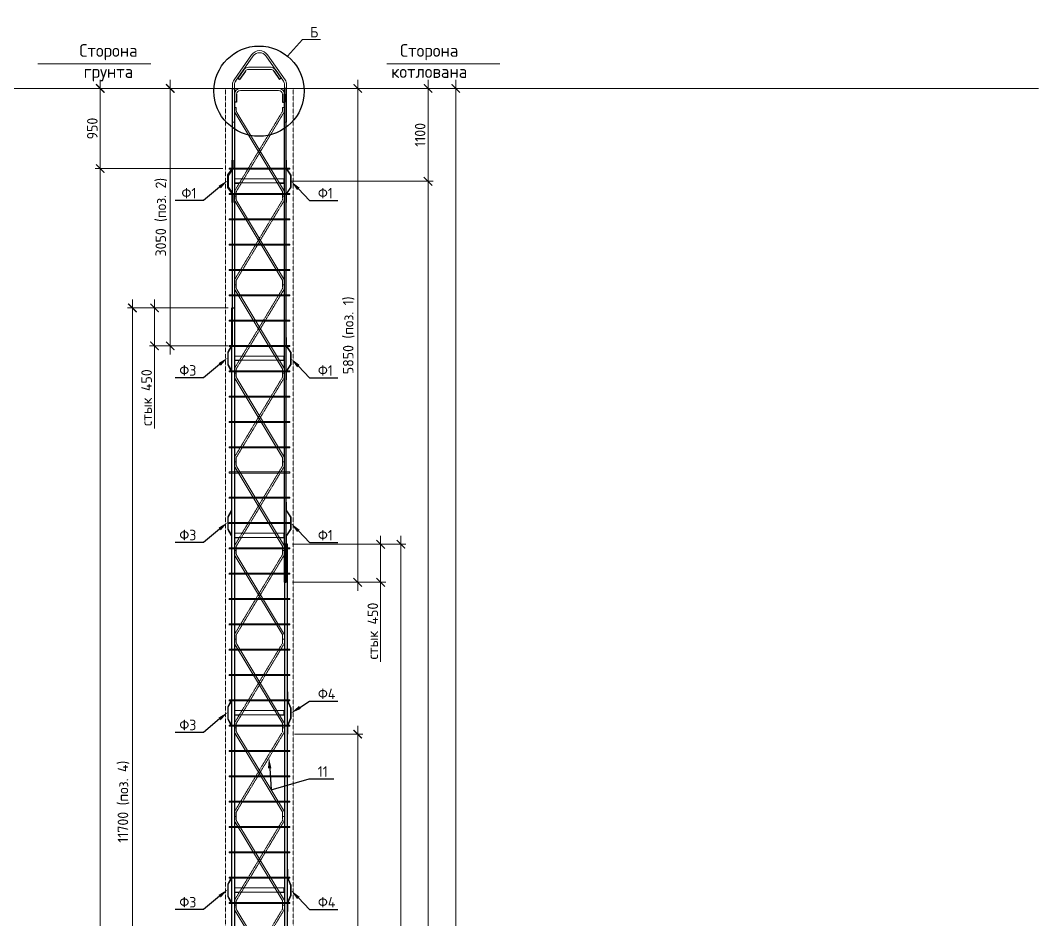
# Model space of a CAD drawing. Header units: millimetres. Extents: x -65574 to 111613, y -106550 to -50518.
# Drawn here: x 32192 to 44252, y -79900 to -69247 of the extents above; entities that cross this region are included whole.
import ezdxf
from ezdxf import colors
from ezdxf.entities.mleader import LeaderData, LeaderLine
from ezdxf.math import Vec2, Vec3

# ---------------------------------------------------------------- set-up
doc = ezdxf.new("R2010")
doc.units = ezdxf.units.MM
doc.linetypes.add('невидимая', pattern=[0.375, 0.25, -0.125])
doc.layers.get('Defpoints').update_dxf_attribs({"color": 6})
doc.layers.add('Dim', color=11, linetype='Continuous', lineweight=13)
doc.layers.add('ОПП_ОС_Размеры', color=7, linetype='Continuous', lineweight=25)
doc.styles.add('GOST-2.304_Type-B', font='GOST Common.ttf')
doc.dimstyles.new('УРСТ', dxfattribs={"dimtxt": 2.5, "dimasz": 2, "dimexe": 1.2, "dimexo": 1.5, "dimtad": 1, "dimdec": 0, "dimrnd": 1, "dimtxsty": 'GOST-2.304_Type-B', "dimblk": 'ARCHTICK', "dimcen": 2, "dimdle": 2, "dimazin": 3, "dimtfac": 1, "dimtdec": 0, "dimtmove": 1, "dimatfit": 0, "dimldrblk": 'NONE', "dimlwd": 15, "dimlwe": 15, "dimarcsym": 0})

# ---------------------------------------------------------------- blocks, each defined once
blk = doc.blocks.new('_None')
blk = doc.blocks.new('_ArchTick')
at = {"color": 0, "linetype": 'ByBlock', "const_width": 0.15}
blk.add_lwpolyline([(-0.5, -0.5), (0.5, 0.5)], dxfattribs=at)
blk = doc.blocks.new('*D185')
at = {"color": 0, "lineweight": 15, "ltscale": 100, "transparency": 16777216}
for p, q in [((35425, -70053), (37080, -70053)), ((37020, -71253), (37020, -69953)), ((35393, -71153), (37080, -71153))]:
    blk.add_line(p, q, dxfattribs=at)
at = {"layer": 'Defpoints', "color": 0, "lineweight": -2, "ltscale": 100, "transparency": 16777216}
for p in [(35350, -70053), (37020, -70053), (35318, -71153)]:
    blk.add_point(p, dxfattribs=at)
at = {"color": 0, "lineweight": 15, "ltscale": 100, "transparency": 16777216, "xscale": 100, "yscale": 100, "zscale": 100}
for p, rotation in [((37020, -70053), 90), ((37020, -71153), 270)]:
    blk.add_blockref('_ArchTick', p, dxfattribs=dict(at, rotation=rotation))
at = {"color": 0, "lineweight": 15, "ltscale": 100, "transparency": 16777216, "insert": (36926, -70603), "char_height": 125, "attachment_point": 5, "rotation": 90, "style": 'GOST-2.304_Type-B'}
blk.add_mtext('\\A1;1100', dxfattribs=at)
blk = doc.blocks.new('*D186')
at = {"color": 0, "lineweight": 15, "ltscale": 100, "transparency": 16777216}
for p, q in [((35393, -71153), (37080, -71153)), ((37020, -71053), (37020, -100653)), ((35393, -100553), (37080, -100553))]:
    blk.add_line(p, q, dxfattribs=at)
at = {"layer": 'Defpoints', "color": 0, "lineweight": -2, "ltscale": 100, "transparency": 16777216}
for p in [(35318, -71153), (35318, -100553), (37020, -100553)]:
    blk.add_point(p, dxfattribs=at)
at = {"color": 0, "lineweight": 15, "ltscale": 100, "transparency": 16777216, "xscale": 100, "yscale": 100, "zscale": 100}
for p, rotation in [((37020, -71153), 90), ((37020, -100553), 270)]:
    blk.add_blockref('_ArchTick', p, dxfattribs=dict(at, rotation=rotation))
at = {"color": 0, "lineweight": 15, "ltscale": 100, "transparency": 16777216, "insert": (36914, -85853), "char_height": 125, "attachment_point": 5, "rotation": 90, "style": 'GOST-2.304_Type-B'}
blk.add_mtext('\\A1;14х2100=29400 (поз. Р17)', dxfattribs=at)
blk = doc.blocks.new('*D187')
at = {"color": 0, "lineweight": 15, "ltscale": 100, "transparency": 16777216}
for p, q in [((34466, -70053), (33078, -70053)), ((33138, -69953), (33138, -71103)), ((34588, -71003), (33078, -71003))]:
    blk.add_line(p, q, dxfattribs=at)
at = {"layer": 'Defpoints', "color": 0, "lineweight": -2, "ltscale": 100, "transparency": 16777216}
for p in [(34541, -70053), (33138, -71003), (34663, -71003)]:
    blk.add_point(p, dxfattribs=at)
at = {"color": 0, "lineweight": 15, "ltscale": 100, "transparency": 16777216, "xscale": 100, "yscale": 100, "zscale": 100}
for p, rotation in [((33138, -70053), 90), ((33138, -71003), 270)]:
    blk.add_blockref('_ArchTick', p, dxfattribs=dict(at, rotation=rotation))
at = {"color": 0, "lineweight": 15, "ltscale": 100, "transparency": 16777216, "insert": (33044, -70528), "char_height": 125, "attachment_point": 5, "rotation": 90, "style": 'GOST-2.304_Type-B'}
blk.add_mtext('\\A1;950', dxfattribs=at)
blk = doc.blocks.new('*U170')
at = {"lineweight": 15}
blk.add_lwpolyline([(-360, -6), (360, -6), (360, 6), (-360, 6), (-360, -7)], dxfattribs=at)
blk = doc.blocks.new('*U171')
at = {"color": 0, "linetype": 'ByBlock', "lineweight": -2, "transparency": 16777216}
blk.add_blockref('*U170', (0, 0), dxfattribs=at)
blk = doc.blocks.new('*U172')
at = {"lineweight": 15}
for points in [[(-245, -27.5), (-295, -27.5), (-295, 22.5), (-290, 22.5), (-290, -22.5), (-245, -22.5), (-245, -22.5)], [(245, -27.5), (295, -27.5), (295, 22.5), (290, 22.5), (290, -22.5), (245, -22.5), (245, -22.5)]]:
    blk.add_lwpolyline(points, close=True, dxfattribs=at)
blk.add_lwpolyline([(-263, -22.5), (290, -22.5), (290, 27.5), (-290, 27.5), (-290, -22.5)], dxfattribs=at)
blk = doc.blocks.new('*U173')
at = {"color": 0, "linetype": 'ByBlock', "lineweight": -2, "transparency": 16777216}
for p in [(0, 0), (0, -2100), (0, -4200), (0, -6300), (0, -8400)]:
    blk.add_blockref('*U172', p, dxfattribs=at)
blk = doc.blocks.new('dthysq')
at = {"lineweight": 15}
blk.add_lwpolyline([(25239, -216), (25239, -175), (25259, -175), (25259, -209, 0.168934), (25268, -234), (25820, -1152, -0.168934), (25829, -1177), (25829, -1225), (25809, -1225), (25809, -1184, 0.168934), (25800, -1159), (25248, -241, -0.168934)], format="xyb", close=True, dxfattribs=at)
at = {"linetype": 'невидимая', "lineweight": 15, "ltscale": 7}
blk.add_lwpolyline([(25829, -216), (25829, -175), (25809, -175), (25809, -209, -0.168934), (25800, -234), (25248, -1152, 0.168934), (25239, -1177), (25239, -1225), (25259, -1225), (25259, -1184, -0.168934), (25268, -1159), (25820, -241, 0.168934)], format="xyb", close=True, dxfattribs=at)
blk = doc.blocks.new('*U174')
blk.add_blockref('dthysq', (-25534, 700))
blk = doc.blocks.new('*U175')
at = {"color": 0, "linetype": 'ByBlock', "lineweight": -2, "transparency": 16777216}
for p in [(0, 0), (0, -1050), (0, -2100), (0, -3150), (0, -4200), (0, -5250), (0, -6300), (0, -7350), (0, -8400), (0, -9450)]:
    blk.add_blockref('*U174', p, dxfattribs=at)
blk = doc.blocks.new('ке85445')
at = {"lineweight": 15}
for p, q in [((34931, 34981), (34724, 34684)), ((35120, 34981), (35328, 34684)), ((34743, 34668), (34952, 34967)), ((35308, 34668), (35099, 34967)), ((35162, 34833), (34895, 34833)), ((34895, 34808), (35162, 34808)), ((34705, 34630), (34705, 34182)), ((34730, 34182), (34730, 34630)), ((35322, 34182), (35322, 34630)), ((35347, 34630), (35347, 34182)), ((35252, 34583), (34800, 34583)), ((34800, 34558), (35252, 34558)), ((34705, 34182), (34730, 34182)), ((35322, 34182), (35347, 34182))]:
    blk.add_line(p, q, dxfattribs=at)
at = {"lineweight": -2}
for p, q in [((34841, 34808), (34768, 34704)), ((34858, 34788), (34789, 34690)), ((35194, 34788), (35262, 34690)), ((35211, 34808), (35283, 34704)), ((34768, 34704), (34789, 34690)), ((35283, 34704), (35262, 34690)), ((34730, 34513), (34730, 34418)), ((34755, 34513), (34755, 34418)), ((35297, 34513), (35297, 34418)), ((35322, 34513), (35322, 34418)), ((34755, 34418), (34730, 34418)), ((35297, 34418), (35322, 34418))]:
    blk.add_line(p, q, dxfattribs=at)
at = {"lineweight": 15}
for centre, radius, start, end in [((35026, 34915), 115, 34.9857, 145.0143), ((35026, 34915), 90, 34.9902, 145.0098), ((34895, 34763), 70, 90, 145.0098), ((34895, 34763), 45, 90, 145.0098), ((35157, 34763), 70, 34.9902, 90), ((35157, 34763), 45, 34.9902, 90), ((34790, 34630), 85, 140.9986, 180), ((34790, 34630), 60, 140.9986, 180), ((35262, 34630), 60, 360, 39.0014), ((35262, 34630), 85, 0, 39.0014), ((34800, 34513), 70, 90, 180), ((34800, 34513), 45, 90, 180), ((35252, 34513), 70, 0, 90), ((35252, 34513), 45, 0, 90)]:
    blk.add_arc(centre, radius, start, end, dxfattribs=at)
blk = doc.blocks.new('*D188')
at = {"color": 0, "lineweight": 15, "transparency": 16777216}
for p, q in [((36418, -70053), (37408, -70053)), ((37348, -69953), (37348, -101103)), ((35404, -101003), (37408, -101003))]:
    blk.add_line(p, q, dxfattribs=at)
at = {"layer": 'Defpoints', "color": 0, "lineweight": -2, "transparency": 16777216}
for p in [(36343, -70053), (35329, -101003), (37348, -101003)]:
    blk.add_point(p, dxfattribs=at)
at = {"color": 0, "lineweight": 15, "transparency": 16777216, "xscale": 100, "yscale": 100, "zscale": 100}
for p, rotation in [((37348, -70053), 90), ((37348, -101003), 270)]:
    blk.add_blockref('_ArchTick', p, dxfattribs=dict(at, rotation=rotation))
at = {"color": 0, "lineweight": 15, "transparency": 16777216, "insert": (37255, -85528), "char_height": 125, "attachment_point": 5, "rotation": 90, "style": 'GOST-2.304_Type-B'}
blk.add_mtext('\\A1;30950', dxfattribs=at)
blk = doc.blocks.new('*U176')
at = {"lineweight": 15}
blk.add_lwpolyline([(-360, -6), (360, -6), (360, 6), (-360, 6), (-360, -7)], dxfattribs=at)
blk = doc.blocks.new('*U177')
at = {"color": 0, "linetype": 'ByBlock', "lineweight": -2, "transparency": 16777216}
for p in [(0, 0), (0, -300), (0, -600), (0, -900), (0, -1200), (0, -1500), (0, -1800), (0, -2100), (0, -2400), (0, -2700), (0, -3000), (0, -3300), (0, -3600), (0, -3900), (0, -4200), (0, -4500), (0, -4800), (0, -5100), (0, -5400), (0, -5700), (0, -6000), (0, -6300), (0, -6600), (0, -6900), (0, -7200), (0, -7500), (0, -7800), (0, -8100), (0, -8400)]:
    blk.add_blockref('*U176', p, dxfattribs=at)
blk = doc.blocks.new('*D189')
at = {"color": 0, "lineweight": 15, "transparency": 16777216}
for p, q in [((33138, -70903), (33138, -100803)), ((34588, -71003), (33078, -71003)), ((34588, -100703), (33078, -100703))]:
    blk.add_line(p, q, dxfattribs=at)
at = {"layer": 'Defpoints', "color": 0, "lineweight": -2, "transparency": 16777216}
for p in [(34663, -71003), (33138, -100703), (34663, -100703)]:
    blk.add_point(p, dxfattribs=at)
at = {"color": 0, "lineweight": 15, "transparency": 16777216, "xscale": 100, "yscale": 100, "zscale": 100}
for p, rotation in [((33138, -71003), 90), ((33138, -100703), 270)]:
    blk.add_blockref('_ArchTick', p, dxfattribs=dict(at, rotation=rotation))
at = {"color": 0, "lineweight": -2, "transparency": 16777216, "insert": (33032, -85853), "char_height": 125, "attachment_point": 5, "rotation": 90, "style": 'GOST-2.304_Type-B'}
blk.add_mtext('\\A1;99х300=29700 (поз. 9)', dxfattribs=at)
blk = doc.blocks.new('ываыуааыу')
at = {"color": 3, "lineweight": -2}
blk.add_lwpolyline([(109752, 31840), (109837, 31803, 0.103926), (109841, 31802), (109939, 31802), (109939, 31797), (109839, 31797, -0.103926), (109835, 31798), (109750, 31835, 0.103926), (109746, 31836), (109631, 31836, 0.103926), (109627, 31835), (109543, 31798, -0.103926), (109539, 31797), (109439, 31797), (109439, 31802), (109536, 31802, 0.103926), (109540, 31803), (109625, 31840, -0.103926), (109629, 31841), (109748, 31841, -0.103926)], format="xyb", close=True, dxfattribs=at)
blk = doc.blocks.new('афафцафа')
at = {"color": 30, "lineweight": -2}
blk.add_lwpolyline([(109689, 32631), (109756, 32631, -0.152459), (109761, 32629), (109833, 32580, 0.152459), (109839, 32578), (109939, 32578), (109939, 32583), (109841, 32583, -0.152459), (109835, 32585), (109763, 32634, 0.152459), (109758, 32636), (109689, 32636), (109619, 32636, 0.152459), (109614, 32634), (109542, 32585, -0.152459), (109537, 32583), (109439, 32583), (109439, 32578), (109539, 32578, 0.152459), (109544, 32580), (109616, 32629, -0.152459), (109621, 32631)], format="xyb", close=True, dxfattribs=at)
blk = doc.blocks.new('ФИКСАТОРРРРР')
at = {"color": 6, "lineweight": -2}
blk.add_lwpolyline([(109576, -70973), (109478, -70973, -0.126741), (109473, -70972), (109400, -70931, 0.126741), (109395, -70930), (109326, -70930), (109257, -70930, 0.126741), (109252, -70931), (109178, -70972, -0.126741), (109174, -70973), (109076, -70973), (109076, -70978), (109176, -70978, 0.126741), (109180, -70977), (109254, -70936, -0.126741), (109259, -70935), (109326, -70935), (109393, -70935, -0.126741), (109398, -70936), (109471, -70977, 0.126741), (109476, -70978), (109576, -70978)], format="xyb", close=True, dxfattribs=at)
blk = doc.blocks.new('*D469')
at = {"color": 0, "lineweight": 15, "ltscale": 100, "transparency": 16777216}
for p, q in [((34631, -70053), (33907, -70053)), ((33967, -69953), (33967, -73203)), ((34652, -73103), (33907, -73103))]:
    blk.add_line(p, q, dxfattribs=at)
at = {"layer": 'Defpoints', "color": 0, "lineweight": -2, "ltscale": 100, "transparency": 16777216}
for p in [(34706, -70053), (33967, -73103), (34727, -73103)]:
    blk.add_point(p, dxfattribs=at)
at = {"color": 0, "lineweight": 15, "ltscale": 100, "transparency": 16777216, "xscale": 100, "yscale": 100, "zscale": 100}
for p, rotation in [((33967, -70053), 90), ((33967, -73103), 270)]:
    blk.add_blockref('_ArchTick', p, dxfattribs=dict(at, rotation=rotation))
at = {"color": 0, "lineweight": 15, "ltscale": 100, "transparency": 16777216, "insert": (33861, -71578), "char_height": 125, "attachment_point": 5, "rotation": 90, "style": 'GOST-2.304_Type-B'}
blk.add_mtext('\\A1;3050 (поз. 2)', dxfattribs=at)
blk = doc.blocks.new('*D470')
at = {"color": 0, "lineweight": 15, "ltscale": 100, "transparency": 16777216}
for p, q in [((33519, -72553), (33519, -84453)), ((34652, -72653), (33459, -72653)), ((34652, -84353), (33459, -84353))]:
    blk.add_line(p, q, dxfattribs=at)
at = {"layer": 'Defpoints', "color": 0, "lineweight": -2, "ltscale": 100, "transparency": 16777216}
for p in [(34727, -72653), (33519, -84353), (34727, -84353)]:
    blk.add_point(p, dxfattribs=at)
at = {"color": 0, "lineweight": 15, "ltscale": 100, "transparency": 16777216, "xscale": 100, "yscale": 100, "zscale": 100}
for p, rotation in [((33519, -72653), 90), ((33519, -84353), 270)]:
    blk.add_blockref('_ArchTick', p, dxfattribs=dict(at, rotation=rotation))
at = {"color": 0, "lineweight": 15, "ltscale": 100, "transparency": 16777216, "insert": (33413, -78503), "char_height": 125, "attachment_point": 5, "rotation": 90, "style": 'GOST-2.304_Type-B'}
blk.add_mtext('\\A1;11700 (поз. 4)', dxfattribs=at)
blk = doc.blocks.new('*D471')
at = {"color": 0, "lineweight": 15, "transparency": 16777216}
for p, q in [((33781, -72653), (33781, -72553)), ((34652, -72653), (33721, -72653)), ((33781, -72653), (33781, -73103)), ((33781, -72653), (33781, -73103)), ((34652, -73103), (33721, -73103)), ((33781, -73103), (33781, -73203)), ((33781, -74081), (33781, -73103))]:
    blk.add_line(p, q, dxfattribs=at)
at = {"layer": 'Defpoints', "color": 0, "lineweight": -2, "transparency": 16777216}
for p in [(34727, -72653), (33781, -73103), (34727, -73103)]:
    blk.add_point(p, dxfattribs=at)
at = {"color": 0, "lineweight": 15, "transparency": 16777216, "xscale": 100, "yscale": 100, "zscale": 100}
for p, rotation in [((33781, -72653), 270), ((33781, -73103), 90)]:
    blk.add_blockref('_ArchTick', p, dxfattribs=dict(at, rotation=rotation))
at = {"color": 0, "lineweight": 15, "transparency": 16777216, "insert": (33687, -73716), "char_height": 125, "attachment_point": 5, "rotation": 90, "style": 'GOST-2.304_Type-B'}
blk.add_mtext('\\A1;стык 450', dxfattribs=at)
blk = doc.blocks.new('*D480')
at = {"color": 0, "lineweight": 15, "transparency": 16777216}
for p, q in [((36699, -87253), (36699, -75353)), ((35415, -75453), (36759, -75453)), ((35415, -87153), (36759, -87153))]:
    blk.add_line(p, q, dxfattribs=at)
at = {"layer": 'Defpoints', "color": 0, "lineweight": -2, "transparency": 16777216}
for p in [(35340, -75453), (36699, -75453), (35340, -87153)]:
    blk.add_point(p, dxfattribs=at)
at = {"color": 0, "lineweight": 15, "transparency": 16777216, "xscale": 100, "yscale": 100, "zscale": 100}
for p, rotation in [((36699, -75453), 90), ((36699, -87153), 270)]:
    blk.add_blockref('_ArchTick', p, dxfattribs=dict(at, rotation=rotation))
at = {"color": 0, "lineweight": 15, "transparency": 16777216, "insert": (36592, -81303), "char_height": 125, "attachment_point": 5, "rotation": 90, "style": 'GOST-2.304_Type-B'}
blk.add_mtext('\\A1;11700 (поз. 3)', dxfattribs=at)
blk = doc.blocks.new('*D481')
at = {"color": 0, "lineweight": 15, "transparency": 16777216}
for p, q in [((35412, -70053), (36247, -70053)), ((36187, -76003), (36187, -69953)), ((35415, -75903), (36247, -75903))]:
    blk.add_line(p, q, dxfattribs=at)
at = {"layer": 'Defpoints', "color": 0, "lineweight": -2, "transparency": 16777216}
for p in [(35337, -70053), (36187, -70053), (35340, -75903)]:
    blk.add_point(p, dxfattribs=at)
at = {"color": 0, "lineweight": 15, "transparency": 16777216, "xscale": 100, "yscale": 100, "zscale": 100}
for p, rotation in [((36187, -70053), 90), ((36187, -75903), 270)]:
    blk.add_blockref('_ArchTick', p, dxfattribs=dict(at, rotation=rotation))
at = {"color": 0, "lineweight": 15, "transparency": 16777216, "insert": (36081, -72978), "char_height": 125, "attachment_point": 5, "rotation": 90, "style": 'GOST-2.304_Type-B'}
blk.add_mtext('\\A1;5850 (поз. 1)', dxfattribs=at)
blk = doc.blocks.new('*D476')
at = {"color": 0, "lineweight": 15, "transparency": 16777216}
for p, q in [((36459, -75453), (36459, -75353)), ((35415, -75453), (36519, -75453)), ((36459, -75453), (36459, -75903)), ((36459, -75453), (36459, -75903)), ((35415, -75903), (36519, -75903)), ((36459, -75903), (36459, -76003)), ((36459, -76846), (36459, -75903))]:
    blk.add_line(p, q, dxfattribs=at)
at = {"layer": 'Defpoints', "color": 0, "lineweight": -2, "transparency": 16777216}
for p in [(35340, -75453), (35340, -75903), (36459, -75903)]:
    blk.add_point(p, dxfattribs=at)
at = {"color": 0, "lineweight": 15, "transparency": 16777216, "xscale": 100, "yscale": 100, "zscale": 100}
for p, rotation in [((36459, -75453), 270), ((36459, -75903), 90)]:
    blk.add_blockref('_ArchTick', p, dxfattribs=dict(at, rotation=rotation))
at = {"color": 0, "lineweight": 15, "transparency": 16777216, "insert": (36366, -76481), "char_height": 125, "attachment_point": 5, "rotation": 90, "style": 'GOST-2.304_Type-B'}
blk.add_mtext('\\A1;стык 450', dxfattribs=at)
blk = doc.blocks.new('*D482')
at = {"layer": 'Defpoints', "color": 0, "lineweight": -2, "transparency": 16777216}
for p in [(35362, -77703), (35362, -89403), (36187, -89403)]:
    blk.add_point(p, dxfattribs=at)
at = {"layer": 'ОПП_ОС_Размеры', "color": 0, "lineweight": 15, "transparency": 16777216}
for p, q in [((36187, -77603), (36187, -89503)), ((35437, -77703), (36247, -77703)), ((35437, -89403), (36247, -89403))]:
    blk.add_line(p, q, dxfattribs=at)
at = {"layer": 'ОПП_ОС_Размеры', "color": 0, "lineweight": 15, "transparency": 16777216, "xscale": 100, "yscale": 100, "zscale": 100}
for p, rotation in [((36187, -77703), 90), ((36187, -89403), 270)]:
    blk.add_blockref('_ArchTick', p, dxfattribs=dict(at, rotation=rotation))
at = {"layer": 'ОПП_ОС_Размеры', "color": 0, "lineweight": -2, "transparency": 16777216, "insert": (36081, -83553), "char_height": 125, "attachment_point": 5, "rotation": 90, "style": 'GOST-2.304_Type-B'}
blk.add_mtext('\\A1;11700 (поз. 6)', dxfattribs=at)

msp = doc.modelspace()

# ---------------------------------------------------------------- linework, layer by layer
at = {"linetype": 'невидимая', "lineweight": 5, "ltscale": 25}
msp.add_line((44252, -70052.8), (2493.9, -70052.8), dxfattribs=at)
at = {"color": 0, "linetype": 'невидимая', "lineweight": 5, "ltscale": 10}
for p, q in [((34623.2, -70052.8), (34623.2, -101002.8)), ((35423.2, -70052.8), (35423.2, -101002.8))]:
    msp.add_line(p, q, dxfattribs=at)
at = {"color": 0, "lineweight": 15, "ltscale": 100}
for points in [[(33735.8, -69761), (32397.4, -69761)], [(36533.4, -69761), (37871.9, -69761)]]:
    msp.add_lwpolyline(points, dxfattribs=at)
at = {"color": 0, "lineweight": -2}
for points in [[(34706.2, -70052.8), (34728.2, -70052.8), (34728.2, -73102.8), (34706.2, -73102.8), (34706.2, -70052.8), (34728.2, -70052.8)], [(35315.2, -70052.8), (35315.2, -75902.8), (35340.2, -75902.8), (35340.2, -70052.8), (35315.2, -70052.8)], [(34696.2, -72652.8), (34728.2, -72652.8), (34728.2, -84352.8), (34696.2, -84352.8), (34696.2, -72652.8), (34728.2, -72652.8)], [(35318.2, -75452.8), (35318.2, -87152.8), (35354.2, -87152.8), (35354.2, -75452.8), (35318.2, -75452.8)]]:
    msp.add_lwpolyline(points, dxfattribs=at)
msp.add_circle((35018.7, -70085.5), 534.3, dxfattribs=at)

# ---------------------------------------------------------------- block references
for name, p in [('ке85445', (-1.5, -104635.3)), ('*U175', (35023.2, -70802.8)), ('*U177', (35023.2, -71002.8)), ('*U173', (35023.2, -71150.3)), ('*U171', (35023.2, -79702.8))]:
    msp.add_blockref(name, p, dxfattribs=at)
at = {"color": 1, "lineweight": -2, "xscale": -1, "rotation": 90}
msp.add_blockref('афафцафа', (67284.3, 38535.8), dxfattribs=at)
at = {"color": 1, "lineweight": -2, "rotation": 270}
for p in [(2762.1, 38535.8), (2762.1, 36435.8), (2762.1, 34485.8)]:
    msp.add_blockref('афафцафа', p, dxfattribs=at)
at = {"lineweight": -2, "rotation": 90}
for p in [(-36281.6, -182578.5), (-36281.6, -184528.5), (-36281.6, -186778.5), (-36281.6, -188878.5)]:
    msp.add_blockref('ФИКСАТОРРРРР', p, dxfattribs=at)
at = {"lineweight": -2, "xscale": -1, "rotation": 270}
for p in [(3557.1, -187141.4), (3557.1, -189241.4)]:
    msp.add_blockref('ываыуааыу', p, dxfattribs=at)

# ---------------------------------------------------------------- texts
at = {"color": 0, "ltscale": 100, "char_height": 150, "style": 'GOST-2.304_Type-B'}
for s, insert, attachment_point in [('\\pxqc;Сторона\\Pгрунта', (32872.4, -69528.1), 1), ('\\pxqc;Сторона\\Pкотлована', (37396.8, -69528.1), 3)]:
    msp.add_mtext_dynamic_manual_height_columns(s, width=726.204, gutter_width=300, heights=[0], dxfattribs=dict(at, insert=insert, attachment_point=attachment_point))

# ---------------------------------------------------------------- dimensions: what is measured, and where the dimension line sits
at = {"color": 0, "lineweight": 15, "ltscale": 100}
dim = msp.add_linear_dim(base=(33138, -71002.8), p1=(34541.2, -70052.8), p2=(34663.2, -71002.8), angle=90, dimstyle='УРСТ', override={"dimscale": 0}, dxfattribs=at)
dim.commit()
dim.dimension.update_dxf_attribs({"geometry": '*D187', "text_midpoint": (33138, -70527.8), "dimtype": 160})
dim = msp.add_linear_dim(base=(33967.2, -73102.8), p1=(34706.2, -70052.8), p2=(34727.2, -73102.8), angle=90, text='<> (поз. 2)', dimstyle='УРСТ', override={"dimscale": 0}, dxfattribs=at)
dim.commit()
dim.dimension.update_dxf_attribs({"geometry": '*D469', "text_midpoint": (33967.2, -71577.8), "dimtype": 160})
dim = msp.add_linear_dim(base=(37020, -70052.8), p1=(35318.2, -71152.8), p2=(35350.2, -70052.8), angle=90, dimstyle='УРСТ', override={"dimscale": 0}, dxfattribs=at)
dim.commit()
dim.dimension.update_dxf_attribs({"geometry": '*D185', "text_midpoint": (36926.3, -70602.8)})
at = {"color": 0, "lineweight": 15}
dim = msp.add_linear_dim(base=(37348.4, -101002.8), p1=(36343.4, -70052.8), p2=(35329.2, -101002.8), angle=90, dimstyle='УРСТ', override={"dimscale": 0}, dxfattribs=at)
dim.commit()
dim.dimension.update_dxf_attribs({"geometry": '*D188', "text_midpoint": (37254.7, -85527.8)})
for base, p1, p2, text, picture, middle in [((36186.8, -70052.8), (35340.2, -75902.8), (35336.8, -70052.8), '<> (поз. 1)', '*D481', (36080.5, -72977.8)), ((36698.7, -75452.8), (35340.2, -87152.8), (35340.2, -75452.8), '<> (поз. 3)', '*D480', (36592.5, -81302.8))]:
    dim = msp.add_linear_dim(base=base, p1=p1, p2=p2, angle=90, text=text, dimstyle='УРСТ', override={"dimscale": 0}, dxfattribs=at)
    dim.commit()
    dim.dimension.update_dxf_attribs({"geometry": picture, "text_midpoint": middle})
at = {"color": 0, "lineweight": -2}
dim = msp.add_linear_dim(base=(33138, -100702.8), p1=(34663.2, -71002.8), p2=(34663.2, -100702.8), angle=90, text='99х300=29700 (поз. 9)', dimstyle='УРСТ', override={"dimscale": 0}, dxfattribs=at)
dim.commit()
dim.dimension.update_dxf_attribs({"geometry": '*D189', "text_midpoint": (33031.8, -85852.8)})
at = {"color": 0, "lineweight": 15, "ltscale": 100}
for base, p1, p2, text, picture, middle in [((37020, -100552.8), (35318.2, -71152.8), (35318.2, -100552.8), '14х2100=29400 (поз. Р17)', '*D186', (36913.8, -85852.8)), ((33519, -84352.8), (34727.2, -72652.8), (34727.2, -84352.8), '<> (поз. 4)', '*D470', (33412.7, -78502.8))]:
    dim = msp.add_linear_dim(base=base, p1=p1, p2=p2, angle=90, text=text, dimstyle='УРСТ', override={"dimscale": 0}, dxfattribs=at)
    dim.commit()
    dim.dimension.update_dxf_attribs({"geometry": picture, "text_midpoint": middle})
at = {"color": 0, "lineweight": 15}
for base, p1, p2, picture, middle in [((33780.6, -73102.8), (34727.2, -72652.8), (34727.2, -73102.8), '*D471', (33805.4, -73715.9)), ((36459.4, -75902.8), (35340.2, -75452.8), (35340.2, -75902.8), '*D476', (36338.4, -76480.7))]:
    dim = msp.add_linear_dim(base=base, p1=p1, p2=p2, angle=90, text='стык <>', dimstyle='УРСТ', override={"dimscale": 0}, dxfattribs=at)
    dim.commit()
    dim.dimension.update_dxf_attribs({"geometry": picture, "text_midpoint": middle, "dimtype": 160})
at = {"layer": 'ОПП_ОС_Размеры', "lineweight": -2}
dim = msp.add_linear_dim(base=(36186.8, -89402.8), p1=(35362.2, -77702.8), p2=(35362.2, -89402.8), angle=90, text='<> (поз. 6)', dimstyle='УРСТ', override={"dimscale": 0}, dxfattribs=at)
dim.commit()
dim.dimension.update_dxf_attribs({"geometry": '*D482', "text_midpoint": (36080.5, -83552.8)})

# ---------------------------------------------------------------- leaders
at = {"color": 0, "lineweight": 15, "ltscale": 100}
ml = msp.add_multileader_mtext('Standard', dxfattribs=at)
ml.set_content('12', style='GOST-2.304_Type-B')
ml.set_leader_properties()
ml.build(insert=Vec2(0, 0))
ml.multileader.update_dxf_attribs({"text_left_attachment_type": 6, "text_right_attachment_type": 6, "dogleg_length": 1, "arrow_head_size": 125, "scale": 50})
ctx = ml.context
ctx.base_point, ctx.scale, ctx.char_height, ctx.arrow_head_size, ctx.landing_gap_size, ctx.plane_origin = Vec3(28523.3, -69396.6), 50, 125, 125, 50, Vec3(28444.9, -69834.8)
ctx.left_attachment, ctx.right_attachment = 6, 6
notes = []
notes.append((ctx, [(0, (1, 1, 0), (28473.3, -69396.6), (1, 0), 50, [(0, [(28395.7, -69752.8)], 0, [])])]))
ctx.mtext.insert, ctx.mtext.width, ctx.mtext.flow_direction = Vec3(28573.3, -69246.6), 100, 5
ml = msp.add_multileader_mtext('Standard', dxfattribs=at)
ml.set_content('Ф1', style='GOST-2.304_Type-B')
ml.set_leader_properties()
ml.build(insert=Vec2(0, 0))
ml.multileader.update_dxf_attribs({"text_left_attachment_type": 6, "text_right_attachment_type": 6, "dogleg_length": 1, "arrow_head_size": 125, "scale": 50})
ctx = ml.context
ctx.base_point, ctx.scale, ctx.char_height, ctx.arrow_head_size, ctx.landing_gap_size, ctx.plane_origin = Vec3(34049.5, -71381.2), 50, 125, 125, 50, Vec3(34208.1, -71714.2)
ctx.left_attachment, ctx.right_attachment = 6, 6
notes.append((ctx, [(0, (1, 1, 0), (34362, -71381.2), (-1, 0), 50, [(0, [(34648.2, -71142.2)], 0, [])])]))
ctx.mtext.insert, ctx.mtext.flow_direction = Vec3(34099.5, -71231.2), 5
ml = msp.add_multileader_mtext('Standard', dxfattribs=at)
ml.set_content('Ф1', style='GOST-2.304_Type-B')
ml.set_leader_properties()
ml.build(insert=Vec2(0, 0))
ml.multileader.update_dxf_attribs({"text_left_attachment_type": 6, "text_right_attachment_type": 6, "dogleg_length": 1, "arrow_head_size": 125, "scale": 50})
ctx = ml.context
ctx.base_point, ctx.scale, ctx.char_height, ctx.arrow_head_size, ctx.landing_gap_size, ctx.plane_origin = Vec3(35665.7, -71381.2), 50, 125, 125, 50, Vec3(35838.3, -71714.2)
ctx.left_attachment, ctx.right_attachment = 6, 6
notes.append((ctx, [(0, (1, 1, 0), (35615.7, -71381.2), (1, 0), 50, [(0, [(35398.2, -71152.8)], 0, [])])]))
ctx.mtext.insert, ctx.mtext.flow_direction = Vec3(35715.7, -71231.2), 5
ml = msp.add_multileader_mtext('Standard', dxfattribs=at)
ml.set_content('Ф3', style='GOST-2.304_Type-B')
ml.set_leader_properties()
ml.build(insert=Vec2(0, 0))
ml.multileader.update_dxf_attribs({"text_left_attachment_type": 6, "text_right_attachment_type": 6, "dogleg_length": 1, "arrow_head_size": 125, "scale": 50})
ctx = ml.context
ctx.base_point, ctx.scale, ctx.char_height, ctx.arrow_head_size, ctx.landing_gap_size, ctx.plane_origin = Vec3(34024.5, -73481.2), 50, 125, 125, 50, Vec3(34208.1, -73814.2)
ctx.left_attachment, ctx.right_attachment = 6, 6
notes.append((ctx, [(0, (1, 1, 0), (34362, -73481.2), (-1, 0), 50, [(0, [(34648.2, -73242.2)], 0, [])])]))
ctx.mtext.insert, ctx.mtext.flow_direction = Vec3(34074.5, -73331.2), 5
ml = msp.add_multileader_mtext('Standard', dxfattribs=at)
ml.set_content('Ф1', style='GOST-2.304_Type-B')
ml.set_leader_properties()
ml.build(insert=Vec2(0, 0))
ml.multileader.update_dxf_attribs({"text_left_attachment_type": 6, "text_right_attachment_type": 6, "dogleg_length": 1, "arrow_head_size": 125, "scale": 50})
ctx = ml.context
ctx.base_point, ctx.scale, ctx.char_height, ctx.arrow_head_size, ctx.landing_gap_size, ctx.plane_origin = Vec3(35665.7, -73481.2), 50, 125, 125, 50, Vec3(35838.3, -73814.2)
ctx.left_attachment, ctx.right_attachment = 6, 6
notes.append((ctx, [(0, (1, 1, 0), (35615.7, -73481.2), (1, 0), 50, [(0, [(35398.2, -73252.8)], 0, [])])]))
ctx.mtext.insert, ctx.mtext.flow_direction = Vec3(35715.7, -73331.2), 5
ml = msp.add_multileader_mtext('Standard', dxfattribs=at)
ml.set_content('Ф3', style='GOST-2.304_Type-B')
ml.set_leader_properties()
ml.build(insert=Vec2(0, 0))
ml.multileader.update_dxf_attribs({"text_left_attachment_type": 6, "text_right_attachment_type": 6, "dogleg_length": 1, "arrow_head_size": 125, "scale": 50})
ctx = ml.context
ctx.base_point, ctx.scale, ctx.char_height, ctx.arrow_head_size, ctx.landing_gap_size, ctx.plane_origin = Vec3(34024.5, -75431.2), 50, 125, 125, 50, Vec3(34208.1, -75764.2)
ctx.left_attachment, ctx.right_attachment = 6, 6
notes.append((ctx, [(0, (1, 1, 0), (34362, -75431.2), (-1, 0), 50, [(0, [(34648.2, -75192.2)], 0, [])])]))
ctx.mtext.insert, ctx.mtext.flow_direction = Vec3(34074.5, -75281.2), 5
ml = msp.add_multileader_mtext('Standard', dxfattribs=at)
ml.set_content('Ф1', style='GOST-2.304_Type-B')
ml.set_leader_properties()
ml.build(insert=Vec2(0, 0))
ml.multileader.update_dxf_attribs({"text_left_attachment_type": 6, "text_right_attachment_type": 6, "dogleg_length": 1, "arrow_head_size": 125, "scale": 50})
ctx = ml.context
ctx.base_point, ctx.scale, ctx.char_height, ctx.arrow_head_size, ctx.landing_gap_size, ctx.plane_origin = Vec3(35665.7, -75433.7), 50, 125, 125, 50, Vec3(35838.3, -75766.7)
ctx.left_attachment, ctx.right_attachment = 6, 6
notes.append((ctx, [(0, (1, 1, 0), (35615.7, -75433.7), (1, 0), 50, [(0, [(35398.2, -75205.2)], 0, [])])]))
ctx.mtext.insert, ctx.mtext.flow_direction = Vec3(35715.7, -75283.7), 5
ml = msp.add_multileader_mtext('Standard', dxfattribs=at)
ml.set_content('Ф4', style='GOST-2.304_Type-B')
ml.set_leader_properties()
ml.build(insert=Vec2(0, 0))
ml.multileader.update_dxf_attribs({"text_left_attachment_type": 6, "text_right_attachment_type": 6, "dogleg_length": 1, "arrow_head_size": 125, "scale": 50})
ctx = ml.context
ctx.base_point, ctx.scale, ctx.char_height, ctx.arrow_head_size, ctx.landing_gap_size, ctx.plane_origin = Vec3(35665.7, -77311.9), 50, 125, 125, 50, Vec3(35838.3, -78014.2)
ctx.left_attachment, ctx.right_attachment = 6, 6
notes.append((ctx, [(0, (1, 1, 0), (35615.7, -77311.9), (1, 0), 50, [(0, [(35398.2, -77452.8)], 0, [])])]))
ctx.mtext.insert, ctx.mtext.flow_direction = Vec3(35715.7, -77161.9), 5
ml = msp.add_multileader_mtext('Standard', dxfattribs=at)
ml.set_content('Ф3', style='GOST-2.304_Type-B')
ml.set_leader_properties()
ml.build(insert=Vec2(0, 0))
ml.multileader.update_dxf_attribs({"text_left_attachment_type": 6, "text_right_attachment_type": 6, "dogleg_length": 1, "arrow_head_size": 125, "scale": 50})
ctx = ml.context
ctx.base_point, ctx.scale, ctx.char_height, ctx.arrow_head_size, ctx.landing_gap_size, ctx.plane_origin = Vec3(34024.5, -77681.2), 50, 125, 125, 50, Vec3(34208.1, -78014.2)
ctx.left_attachment, ctx.right_attachment = 6, 6
notes.append((ctx, [(0, (1, 1, 0), (34362, -77681.2), (-1, 0), 50, [(0, [(34648.2, -77442.2)], 0, [])])]))
ctx.mtext.insert, ctx.mtext.flow_direction = Vec3(34074.5, -77531.2), 5
ml = msp.add_multileader_mtext('Standard', dxfattribs=at)
ml.set_content('11', style='GOST-2.304_Type-B')
ml.set_leader_properties()
ml.build(insert=Vec2(0, 0))
ml.multileader.update_dxf_attribs({"text_left_attachment_type": 6, "text_right_attachment_type": 6, "dogleg_length": 1, "arrow_head_size": 125, "scale": 50})
ctx = ml.context
ctx.base_point, ctx.scale, ctx.char_height, ctx.arrow_head_size, ctx.landing_gap_size, ctx.plane_origin = Vec3(35663.4, -78233.6), 50, 125, 125, 50, Vec3(35865.2, -78615.9)
ctx.left_attachment, ctx.right_attachment = 6, 6
notes.append((ctx, [(0, (1, 1, 0), (35613.4, -78233.6), (1, 0), 50, [(1, [(35135.8, -77982.3), (35162.5, -78360.7)], 0, [])])]))
ctx.mtext.insert, ctx.mtext.flow_direction = Vec3(35713.4, -78083.6), 5
ml = msp.add_multileader_mtext('Standard', dxfattribs=at)
ml.set_content('Ф3', style='GOST-2.304_Type-B')
ml.set_leader_properties()
ml.build(insert=Vec2(0, 0))
ml.multileader.update_dxf_attribs({"text_left_attachment_type": 6, "text_right_attachment_type": 6, "dogleg_length": 1, "arrow_head_size": 125, "scale": 50})
ctx = ml.context
ctx.base_point, ctx.scale, ctx.char_height, ctx.arrow_head_size, ctx.landing_gap_size, ctx.plane_origin = Vec3(34024.5, -79781.2), 50, 125, 125, 50, Vec3(34208.1, -80114.2)
ctx.left_attachment, ctx.right_attachment = 6, 6
notes.append((ctx, [(0, (1, 1, 0), (34362, -79781.2), (-1, 0), 50, [(0, [(34648.2, -79542.2)], 0, [])])]))
ctx.mtext.insert, ctx.mtext.flow_direction = Vec3(34074.5, -79631.2), 5
ml = msp.add_multileader_mtext('Standard', dxfattribs=at)
ml.set_content('Ф4', style='GOST-2.304_Type-B')
ml.set_leader_properties()
ml.build(insert=Vec2(0, 0))
ml.multileader.update_dxf_attribs({"text_left_attachment_type": 6, "text_right_attachment_type": 6, "dogleg_length": 1, "arrow_head_size": 125, "scale": 50})
ctx = ml.context
ctx.base_point, ctx.scale, ctx.char_height, ctx.arrow_head_size, ctx.landing_gap_size, ctx.plane_origin = Vec3(35665.7, -79781.2), 50, 125, 125, 50, Vec3(35838.3, -80114.2)
ctx.left_attachment, ctx.right_attachment = 6, 6
notes.append((ctx, [(0, (1, 1, 0), (35615.7, -79781.2), (1, 0), 50, [(0, [(35398.2, -79552.8)], 0, [])])]))
ctx.mtext.insert, ctx.mtext.flow_direction = Vec3(35715.7, -79631.2), 5
at = {"layer": 'Dim', "color": 0, "lineweight": 15, "ltscale": 100}
ml = msp.add_multileader_mtext('Standard', dxfattribs=at)
ml.set_content('{\\C0;Б}', color=2, style='GOST-2.304_Type-B')
ml.set_leader_properties(linetype='ByLayer', lineweight=13)
ml.set_arrow_properties(name='NONE')
ml.build(insert=Vec2(0, 0))
ml.multileader.update_dxf_attribs({"has_dogleg": 0, "text_left_attachment_type": 6, "text_right_attachment_type": 6, "dogleg_length": 0, "arrow_head_size": 125, "scale": 50})
ctx = ml.context
ctx.base_point, ctx.scale, ctx.char_height, ctx.arrow_head_size, ctx.landing_gap_size, ctx.plane_origin = Vec3(35535, -69474.2), 50, 125, 125, 100, Vec3(27877.1, -72729.7)
ctx.left_attachment, ctx.right_attachment, ctx.text_align_type = 6, 6, 1
notes.append((ctx, [(0, (1, 1, 0), (35535, -69474.2), (1, 0), 0, [(1, [(35354.2, -69669.8)], 0, [])])]))
ctx.mtext.insert, ctx.mtext.width, ctx.mtext.alignment, ctx.mtext.flow_direction = Vec3(35672.5, -69324.2), 278.609, 2, 5
ml = msp.add_multileader_mtext('Standard', dxfattribs=at)
ml.set_content('{\\C0;Г}', color=2, style='GOST-2.304_Type-B')
ml.set_leader_properties(linetype='ByLayer', lineweight=13)
ml.set_arrow_properties(name='NONE')
ml.build(insert=Vec2(0, 0))
ml.multileader.update_dxf_attribs({"has_dogleg": 0, "text_left_attachment_type": 6, "text_right_attachment_type": 6, "dogleg_length": 0, "arrow_head_size": 125, "scale": 50})
ctx = ml.context
ctx.base_point, ctx.scale, ctx.char_height, ctx.arrow_head_size, ctx.landing_gap_size, ctx.plane_origin = Vec3(27555.3, -69571.6), 50, 125, 125, 100, Vec3(19954, -72706.6)
ctx.left_attachment, ctx.right_attachment, ctx.text_align_type = 6, 6, 1
notes.append((ctx, [(0, (1, 1, 0), (27555.3, -69571.6), (1, 0), 0, [(1, [(27390.4, -69744.3)], 0, [])])]))
ctx.mtext.insert, ctx.mtext.width, ctx.mtext.alignment, ctx.mtext.flow_direction = Vec3(27686.6, -69421.6), 278.609, 2, 5
ml = msp.add_multileader_mtext('Standard', dxfattribs=at)
ml.set_content('{\\C0;1\\PА500C \\fISOCPEUR|b0|i0|c204|p34;%%C\\fISOCPEUR|b0|i0|c0|p34;25 \\fISOCPEUR|b0|i0|c204|p34;шаг 140\\fISOCPEUR|b0|i0|c0|p34; \\fISOCPEUR|b0|i0|c204|p34;мм}', color=2, style='GOST-2.304_Type-B')
ml.set_leader_properties(color=256, linetype='ByLayer', lineweight=13)
ml.build(insert=Vec2(0, 0))
ml.multileader.update_dxf_attribs({"has_dogleg": 0, "text_left_attachment_type": 6, "text_right_attachment_type": 6, "dogleg_length": 0, "arrow_head_size": 125, "scale": 50})
ctx = ml.context
ctx.base_point, ctx.scale, ctx.char_height, ctx.arrow_head_size, ctx.landing_gap_size, ctx.plane_origin = Vec3(11894.6, -70817.5), 50, 125, 125, 100, Vec3(7500.8, -73442.3)
ctx.left_attachment, ctx.right_attachment, ctx.text_align_type = 6, 6, 1
notes.append((ctx, [(1, (1, 1, 0), (12969.6, -70817.5), (-1, 0), 0, [(1, [(13209.3, -71172)], 0, [])])]))
ctx.mtext.insert, ctx.mtext.width, ctx.mtext.alignment, ctx.mtext.flow_direction = Vec3(12432.1, -70667.5), 923.119, 2, 5
ml = msp.add_multileader_mtext('Standard', dxfattribs=at)
ml.set_content('{\\C0;3\\PА500C \\fISOCPEUR|b0|i0|c204|p34;%%C36\\fISOCPEUR|b0|i0|c0|p34; \\fISOCPEUR|b0|i0|c204|p34;шаг 140\\fISOCPEUR|b0|i0|c0|p34; \\fISOCPEUR|b0|i0|c204|p34;мм}', color=2, style='GOST-2.304_Type-B')
ml.set_leader_properties(color=256, linetype='ByLayer', lineweight=13)
ml.build(insert=Vec2(0, 0))
ml.multileader.update_dxf_attribs({"has_dogleg": 0, "text_left_attachment_type": 6, "text_right_attachment_type": 6, "dogleg_length": 0, "arrow_head_size": 125, "scale": 50})
ctx = ml.context
ctx.base_point, ctx.scale, ctx.char_height, ctx.arrow_head_size, ctx.landing_gap_size, ctx.plane_origin = Vec3(12378.9, -77418.4), 50, 125, 125, 100, Vec3(7968.5, -80043.1)
ctx.left_attachment, ctx.right_attachment, ctx.text_align_type = 6, 6, 1
notes.append((ctx, [(1, (1, 1, 0), (13453.9, -77418.4), (-1, 0), 0, [(1, [(13631.3, -77772.9)], 0, [])])]))
ctx.mtext.insert, ctx.mtext.width, ctx.mtext.alignment, ctx.mtext.flow_direction = Vec3(12916.4, -77268.4), 942.218, 2, 5
ml = msp.add_multileader_mtext('Standard', dxfattribs=at)
ml.set_content('{\\C0;6\\PА500C \\fISOCPEUR|b0|i0|c204|p34;%%C\\fISOCPEUR|b0|i0|c0|p34;22 \\fISOCPEUR|b0|i0|c204|p34;шаг 140\\fISOCPEUR|b0|i0|c0|p34; \\fISOCPEUR|b0|i0|c204|p34;мм}', color=2, style='GOST-2.304_Type-B')
ml.set_leader_properties(color=256, linetype='ByLayer', lineweight=13)
ml.build(insert=Vec2(0, 0))
ml.multileader.update_dxf_attribs({"has_dogleg": 0, "text_left_attachment_type": 6, "text_right_attachment_type": 6, "dogleg_length": 0, "arrow_head_size": 125, "scale": 50})
ctx = ml.context
ctx.base_point, ctx.scale, ctx.char_height, ctx.arrow_head_size, ctx.landing_gap_size, ctx.plane_origin = Vec3(14309.9, -77878.1), 50, 125, 125, 100, Vec3(9816, -80502.9)
ctx.left_attachment, ctx.right_attachment, ctx.text_align_type = 6, 6, 1
notes.append((ctx, [(1, (1, 1, 0), (15384.9, -77878.1), (-1, 0), 0, [(1, [(15510.6, -78232.7)], 0, [])])]))
ctx.mtext.insert, ctx.mtext.width, ctx.mtext.alignment, ctx.mtext.flow_direction = Vec3(14847.4, -77728.1), 923.119, 2, 5
ml = msp.add_multileader_mtext('Standard', dxfattribs=at)
ml.set_content('{\\C0;4\\PА500C \\fISOCPEUR|b0|i0|c204|p34;%%C3\\fISOCPEUR|b0|i0|c0|p34;2 \\fISOCPEUR|b0|i0|c204|p34;шаг 140\\fISOCPEUR|b0|i0|c0|p34; \\fISOCPEUR|b0|i0|c204|p34;мм}', color=2, style='GOST-2.304_Type-B')
ml.set_leader_properties(color=256, linetype='ByLayer', lineweight=13)
ml.build(insert=Vec2(0, 0))
ml.multileader.update_dxf_attribs({"has_dogleg": 0, "text_left_attachment_type": 6, "text_right_attachment_type": 6, "dogleg_length": 0, "arrow_head_size": 125, "scale": 50})
ctx = ml.context
ctx.base_point, ctx.scale, ctx.char_height, ctx.arrow_head_size, ctx.landing_gap_size, ctx.plane_origin = Vec3(9712.7, -78643.5), 50, 125, 125, 100, Vec3(3733.7, -81268.3)
ctx.left_attachment, ctx.right_attachment, ctx.text_align_type = 6, 6, 1
notes.append((ctx, [(0, (1, 1, 0), (9712.7, -78643.5), (1, 0), 0, [(1, [(9442.2, -78998.1)], 0, [])])]))
ctx.mtext.insert, ctx.mtext.width, ctx.mtext.alignment, ctx.mtext.flow_direction = Vec3(10250.2, -78493.5), 923.119, 2, 5
for ctx, leaders in notes:
    for number, flags, end, landing, length, lines in leaders:
        leader = LeaderData()
        leader.index, (leader.has_last_leader_line, leader.has_dogleg_vector, leader.attachment_direction) = number, flags
        leader.last_leader_point, leader.dogleg_vector, leader.dogleg_length = Vec3(end), Vec3(landing), length
        for number, points, colour, breaks in lines:
            line = LeaderLine()
            line.index, line.vertices, line.color, line.breaks = number, Vec3.list(points), colors.encode_raw_color(colour), breaks
            leader.lines.append(line)
        ctx.leaders.append(leader)

doc.saveas('drawing.dxf')
